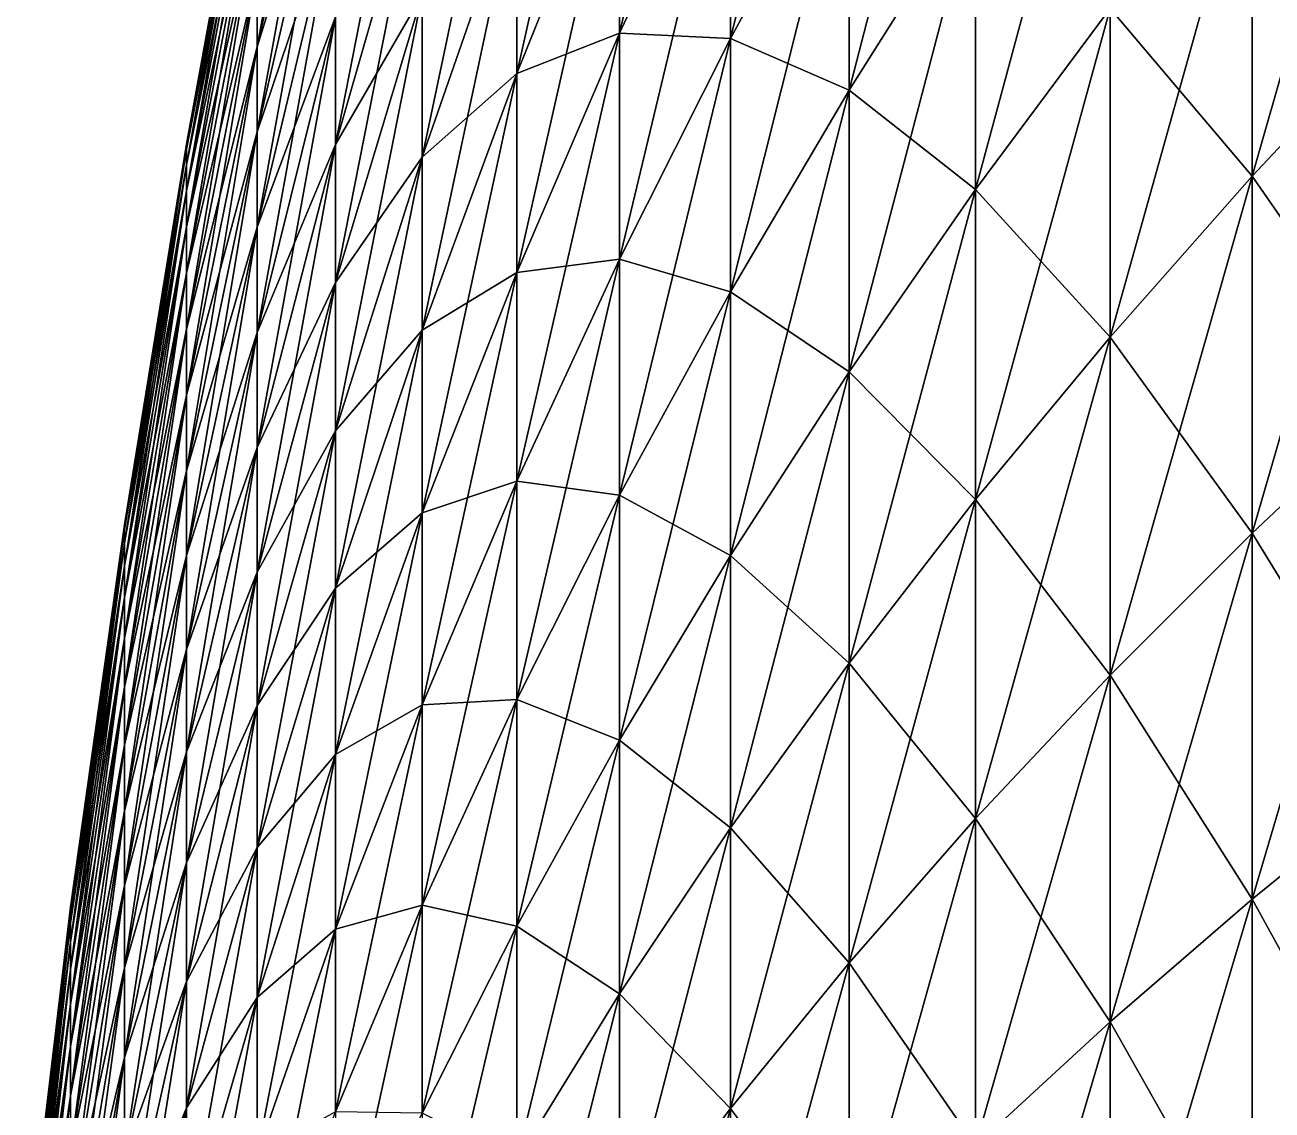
# Model space of a CAD drawing. Header units: inches. Extents: x 0 to 100, y -254 to 254.
# Drawn here: x 2.16 to 28.03, y 43.7 to 66.21 of the extents above; entities that cross this region are included whole.
import ezdxf

# ---------------------------------------------------------------- set-up
doc = ezdxf.new("R2010")
doc.units = ezdxf.units.IN
doc.header["$LTSCALE"] = 125.488919
doc.header["$MEASUREMENT"] = 0
doc.layers.add('1', color=7, linetype='CONTINUOUS')
doc.layers.add('3', color=7, linetype='CONTINUOUS')

msp = doc.modelspace()

# ---------------------------------------------------------------- linework, layer by layer
at = {"layer": '1', "linetype": 'CONTINUOUS'}
for points in [[(6.97, 65.756, -28.364), (6.97, 67.294, -24.493), (8.598, 72.955, -31.47), (6.97, 65.756, -28.364)], [(8.598, 71.002, -35.658), (6.97, 65.756, -28.364), (8.598, 72.955, -31.47), (8.598, 71.002, -35.658)], [(5.51, 63.739), (6.533, 69.355), (6.97, 71.491, -4.164), (5.51, 63.739)], [(5.51, 63.631, -3.706), (5.51, 63.739), (6.97, 71.491, -4.164), (5.51, 63.631, -3.706)], [(6.97, 71.128, -8.314), (5.51, 63.631, -3.706), (6.97, 71.491, -4.164), (6.97, 71.128, -8.314)], [(5.51, 63.308, -7.4), (5.51, 63.631, -3.706), (6.97, 71.128, -8.314), (5.51, 63.308, -7.4)], [(6.97, 70.525, -12.435), (5.51, 63.308, -7.4), (6.97, 71.128, -8.314), (6.97, 70.525, -12.435)], [(6.97, 63.995, -32.14), (6.97, 65.756, -28.364), (8.598, 71.002, -35.658), (6.97, 63.995, -32.14)], [(8.598, 68.808, -39.727), (6.97, 63.995, -32.14), (8.598, 71.002, -35.658), (8.598, 68.808, -39.727)], [(14.493, 66.039, -78.702), (14.493, 70.503, -74.729), (16.791, 70.97, -84.579), (14.493, 66.039, -78.702)], [(16.791, 65.932, -88.562), (14.493, 66.039, -78.702), (16.791, 70.97, -84.579), (16.791, 65.932, -88.562)], [(16.791, 65.932, -88.562), (16.791, 70.97, -84.579), (19.254, 70.482, -94.674), (16.791, 65.932, -88.562)], [(5.51, 62.771, -11.068), (5.51, 63.308, -7.4), (6.97, 70.525, -12.435), (5.51, 62.771, -11.068)], [(6.97, 69.682, -16.515), (5.51, 62.771, -11.068), (6.97, 70.525, -12.435), (6.97, 69.682, -16.515)], [(12.361, 65.206, -69.115), (12.361, 69.115, -65.206), (14.493, 70.503, -74.729), (12.361, 65.206, -69.115)], [(14.493, 66.039, -78.702), (12.361, 65.206, -69.115), (14.493, 70.503, -74.729), (14.493, 66.039, -78.702)], [(19.254, 64.858, -98.612), (16.791, 65.932, -88.562), (19.254, 70.482, -94.674), (19.254, 64.858, -98.612)], [(19.254, 64.858, -98.612), (19.254, 70.482, -94.674), (21.88, 69.015, -104.932), (19.254, 64.858, -98.612)], [(27.62, 63.076, -125.596), (24.67, 66.55, -115.268), (27.62, 70.272, -121.715), (27.62, 63.076, -125.596)], [(27.62, 63.076, -125.596), (27.62, 70.272, -121.715), (30.73, 66.388, -132.19), (27.62, 63.076, -125.596)], [(8.598, 63.731, -47.446), (8.598, 66.382, -43.66), (10.396, 69.991, -52.106), (8.598, 63.731, -47.446)], [(10.396, 66.842, -56.087), (8.598, 63.731, -47.446), (10.396, 69.991, -52.106), (10.396, 66.842, -56.087)], [(5.51, 62.021, -14.699), (5.51, 62.771, -11.068), (6.97, 69.682, -16.515), (5.51, 62.021, -14.699)], [(6.97, 68.604, -20.539), (5.51, 62.021, -14.699), (6.97, 69.682, -16.515), (6.97, 68.604, -20.539)], [(10.396, 63.468, -59.879), (10.396, 66.842, -56.087), (12.361, 69.115, -65.206), (10.396, 63.468, -59.879)], [(12.361, 65.206, -69.115), (10.396, 63.468, -59.879), (12.361, 69.115, -65.206), (12.361, 65.206, -69.115)], [(21.88, 62.797, -108.768), (19.254, 64.858, -98.612), (21.88, 69.015, -104.932), (21.88, 62.797, -108.768)], [(21.88, 62.797, -108.768), (21.88, 69.015, -104.932), (24.67, 66.55, -115.268), (21.88, 62.797, -108.768)], [(5.51, 61.061, -18.281), (5.51, 62.021, -14.699), (6.97, 68.604, -20.539), (5.51, 61.061, -18.281)], [(6.97, 67.294, -24.493), (5.51, 61.061, -18.281), (6.97, 68.604, -20.539), (6.97, 67.294, -24.493)], [(6.97, 62.018, -35.806), (6.97, 63.995, -32.14), (8.598, 68.808, -39.727), (6.97, 62.018, -35.806)], [(8.598, 66.382, -43.66), (6.97, 62.018, -35.806), (8.598, 68.808, -39.727), (8.598, 66.382, -43.66)], [(5.51, 59.895, -21.8), (5.51, 61.061, -18.281), (6.97, 67.294, -24.493), (5.51, 59.895, -21.8)], [(6.97, 65.756, -28.364), (5.51, 59.895, -21.8), (6.97, 67.294, -24.493), (6.97, 65.756, -28.364)], [(8.598, 60.865, -51.071), (8.598, 63.731, -47.446), (10.396, 66.842, -56.087), (8.598, 60.865, -51.071)], [(10.396, 63.468, -59.879), (8.598, 60.865, -51.071), (10.396, 66.842, -56.087), (10.396, 63.468, -59.879)], [(24.67, 59.735, -118.943), (21.88, 62.797, -108.768), (24.67, 66.55, -115.268), (24.67, 59.735, -118.943)], [(24.67, 59.735, -118.943), (24.67, 66.55, -115.268), (27.62, 63.076, -125.596), (24.67, 59.735, -118.943)], [(6.97, 59.831, -39.352), (6.97, 62.018, -35.806), (8.598, 66.382, -43.66), (6.97, 59.831, -39.352)], [(8.598, 63.731, -47.446), (6.97, 59.831, -39.352), (8.598, 66.382, -43.66), (8.598, 63.731, -47.446)], [(30.73, 58.59, -135.826), (27.62, 63.076, -125.596), (30.73, 66.388, -132.19), (30.73, 58.59, -135.826)], [(12.361, 61.077, -72.789), (12.361, 65.206, -69.115), (14.493, 66.039, -78.702), (12.361, 61.077, -72.789)], [(14.493, 61.351, -82.409), (12.361, 61.077, -72.789), (14.493, 66.039, -78.702), (14.493, 61.351, -82.409)], [(14.493, 61.351, -82.409), (14.493, 66.039, -78.702), (16.791, 65.932, -88.562), (14.493, 61.351, -82.409)], [(5.51, 58.526, -25.246), (5.51, 59.895, -21.8), (6.97, 65.756, -28.364), (5.51, 58.526, -25.246)], [(6.97, 63.995, -32.14), (5.51, 58.526, -25.246), (6.97, 65.756, -28.364), (6.97, 63.995, -32.14)], [(16.791, 60.671, -92.246), (14.493, 61.351, -82.409), (16.791, 65.932, -88.562), (16.791, 60.671, -92.246)], [(16.791, 60.671, -92.246), (16.791, 65.932, -88.562), (19.254, 64.858, -98.612), (16.791, 60.671, -92.246)], [(10.396, 59.879, -63.468), (10.396, 63.468, -59.879), (12.361, 65.206, -69.115), (10.396, 59.879, -63.468)], [(12.361, 61.077, -72.789), (10.396, 59.879, -63.468), (12.361, 65.206, -69.115), (12.361, 61.077, -72.789)], [(19.254, 59.015, -102.216), (16.791, 60.671, -92.246), (19.254, 64.858, -98.612), (19.254, 59.015, -102.216)], [(19.254, 59.015, -102.216), (19.254, 64.858, -98.612), (21.88, 62.797, -108.768), (19.254, 59.015, -102.216)], [(5.51, 56.959, -28.606), (5.51, 58.526, -25.246), (6.97, 63.995, -32.14), (5.51, 56.959, -28.606)], [(6.97, 62.018, -35.806), (5.51, 56.959, -28.606), (6.97, 63.995, -32.14), (6.97, 62.018, -35.806)], [(4.221, 55.835), (5.51, 63.739), (5.51, 63.631, -3.706), (4.221, 55.835)], [(6.97, 57.442, -42.764), (6.97, 59.831, -39.352), (8.598, 63.731, -47.446), (6.97, 57.442, -42.764)], [(8.598, 60.865, -51.071), (6.97, 57.442, -42.764), (8.598, 63.731, -47.446), (8.598, 60.865, -51.071)], [(4.221, 55.741, -3.247), (4.221, 55.835), (5.51, 63.631, -3.706), (4.221, 55.741, -3.247)], [(5.51, 63.308, -7.4), (4.221, 55.741, -3.247), (5.51, 63.631, -3.706), (5.51, 63.308, -7.4)], [(8.598, 57.792, -54.524), (8.598, 60.865, -51.071), (10.396, 63.468, -59.879), (8.598, 57.792, -54.524)], [(10.396, 59.879, -63.468), (8.598, 57.792, -54.524), (10.396, 63.468, -59.879), (10.396, 59.879, -63.468)], [(4.221, 55.458, -6.482), (4.221, 55.741, -3.247), (5.51, 63.308, -7.4), (4.221, 55.458, -6.482)], [(5.51, 62.771, -11.068), (4.221, 55.458, -6.482), (5.51, 63.308, -7.4), (5.51, 62.771, -11.068)], [(27.62, 55.667, -129.051), (24.67, 59.735, -118.943), (27.62, 63.076, -125.596), (27.62, 55.667, -129.051)], [(27.62, 55.667, -129.051), (27.62, 63.076, -125.596), (30.73, 58.59, -135.826), (27.62, 55.667, -129.051)], [(4.221, 54.987, -9.696), (4.221, 55.458, -6.482), (5.51, 62.771, -11.068), (4.221, 54.987, -9.696)], [(5.51, 62.021, -14.699), (4.221, 54.987, -9.696), (5.51, 62.771, -11.068), (5.51, 62.021, -14.699)], [(21.88, 56.366, -112.235), (19.254, 59.015, -102.216), (21.88, 62.797, -108.768), (21.88, 56.366, -112.235)], [(21.88, 56.366, -112.235), (21.88, 62.797, -108.768), (24.67, 59.735, -118.943), (21.88, 56.366, -112.235)], [(4.221, 54.33, -12.877), (4.221, 54.987, -9.696), (5.51, 62.021, -14.699), (4.221, 54.33, -12.877)], [(5.51, 61.061, -18.281), (4.221, 54.33, -12.877), (5.51, 62.021, -14.699), (5.51, 61.061, -18.281)], [(5.51, 55.199, -31.869), (5.51, 56.959, -28.606), (6.97, 62.018, -35.806), (5.51, 55.199, -31.869)], [(6.97, 59.831, -39.352), (5.51, 55.199, -31.869), (6.97, 62.018, -35.806), (6.97, 59.831, -39.352)], [(12.361, 56.742, -76.217), (12.361, 61.077, -72.789), (14.493, 61.351, -82.409), (12.361, 56.742, -76.217)], [(14.493, 56.456, -85.837), (12.361, 56.742, -76.217), (14.493, 61.351, -82.409), (14.493, 56.456, -85.837)], [(14.493, 56.456, -85.837), (14.493, 61.351, -82.409), (16.791, 60.671, -92.246), (14.493, 56.456, -85.837)], [(10.396, 56.087, -66.842), (10.396, 59.879, -63.468), (12.361, 61.077, -72.789), (10.396, 56.087, -66.842)], [(12.361, 56.742, -76.217), (10.396, 56.087, -66.842), (12.361, 61.077, -72.789), (12.361, 56.742, -76.217)], [(4.221, 53.49, -16.014), (4.221, 54.33, -12.877), (5.51, 61.061, -18.281), (4.221, 53.49, -16.014)], [(5.51, 59.895, -21.8), (4.221, 53.49, -16.014), (5.51, 61.061, -18.281), (5.51, 59.895, -21.8)], [(6.97, 54.858, -46.032), (6.97, 57.442, -42.764), (8.598, 60.865, -51.071), (6.97, 54.858, -46.032)], [(8.598, 57.792, -54.524), (6.97, 54.858, -46.032), (8.598, 60.865, -51.071), (8.598, 57.792, -54.524)], [(16.791, 55.205, -95.617), (14.493, 56.456, -85.837), (16.791, 60.671, -92.246), (16.791, 55.205, -95.617)], [(16.791, 55.205, -95.617), (16.791, 60.671, -92.246), (19.254, 59.015, -102.216), (16.791, 55.205, -95.617)], [(4.221, 52.468, -19.097), (4.221, 53.49, -16.014), (5.51, 59.895, -21.8), (4.221, 52.468, -19.097)], [(5.51, 58.526, -25.246), (4.221, 52.468, -19.097), (5.51, 59.895, -21.8), (5.51, 58.526, -25.246)], [(5.51, 53.253, -35.025), (5.51, 55.199, -31.869), (6.97, 59.831, -39.352), (5.51, 53.253, -35.025)], [(6.97, 57.442, -42.764), (5.51, 53.253, -35.025), (6.97, 59.831, -39.352), (6.97, 57.442, -42.764)], [(8.598, 54.524, -57.792), (8.598, 57.792, -54.524), (10.396, 59.879, -63.468), (8.598, 54.524, -57.792)], [(10.396, 56.087, -66.842), (8.598, 54.524, -57.792), (10.396, 59.879, -63.468), (10.396, 56.087, -66.842)], [(24.67, 52.718, -122.215), (21.88, 56.366, -112.235), (24.67, 59.735, -118.943), (24.67, 52.718, -122.215)], [(24.67, 52.718, -122.215), (24.67, 59.735, -118.943), (27.62, 55.667, -129.051), (24.67, 52.718, -122.215)], [(19.254, 52.971, -105.475), (16.791, 55.205, -95.617), (19.254, 59.015, -102.216), (19.254, 52.971, -105.475)], [(19.254, 52.971, -105.475), (19.254, 59.015, -102.216), (21.88, 56.366, -112.235), (19.254, 52.971, -105.475)], [(4.221, 51.269, -22.115), (4.221, 52.468, -19.097), (5.51, 58.526, -25.246), (4.221, 51.269, -22.115)], [(5.51, 56.959, -28.606), (4.221, 51.269, -22.115), (5.51, 58.526, -25.246), (5.51, 56.959, -28.606)], [(30.73, 50.593, -139.003), (27.62, 55.667, -129.051), (30.73, 58.59, -135.826), (30.73, 50.593, -139.003)], [(6.97, 52.089, -49.144), (6.97, 54.858, -46.032), (8.598, 57.792, -54.524), (6.97, 52.089, -49.144)], [(8.598, 54.524, -57.792), (6.97, 52.089, -49.144), (8.598, 57.792, -54.524), (8.598, 54.524, -57.792)], [(5.51, 51.126, -38.062), (5.51, 53.253, -35.025), (6.97, 57.442, -42.764), (5.51, 51.126, -38.062)], [(6.97, 54.858, -46.032), (5.51, 51.126, -38.062), (6.97, 57.442, -42.764), (6.97, 54.858, -46.032)], [(4.221, 49.896, -25.059), (4.221, 51.269, -22.115), (5.51, 56.959, -28.606), (4.221, 49.896, -25.059)], [(5.51, 55.199, -31.869), (4.221, 49.896, -25.059), (5.51, 56.959, -28.606), (5.51, 55.199, -31.869)], [(10.396, 52.106, -69.991), (10.396, 56.087, -66.842), (12.361, 56.742, -76.217), (10.396, 52.106, -69.991)], [(12.361, 52.214, -79.388), (10.396, 52.106, -69.991), (12.361, 56.742, -76.217), (12.361, 52.214, -79.388)], [(12.361, 52.214, -79.388), (12.361, 56.742, -76.217), (14.493, 56.456, -85.837), (12.361, 52.214, -79.388)], [(14.493, 51.369, -88.974), (12.361, 52.214, -79.388), (14.493, 56.456, -85.837), (14.493, 51.369, -88.974)], [(14.493, 51.369, -88.974), (14.493, 56.456, -85.837), (16.791, 55.205, -95.617), (14.493, 51.369, -88.974)], [(21.88, 49.745, -115.322), (19.254, 52.971, -105.475), (21.88, 56.366, -112.235), (21.88, 49.745, -115.322)], [(21.88, 49.745, -115.322), (21.88, 56.366, -112.235), (24.67, 52.718, -122.215), (21.88, 49.745, -115.322)], [(8.598, 51.071, -60.865), (8.598, 54.524, -57.792), (10.396, 56.087, -66.842), (8.598, 51.071, -60.865)], [(10.396, 52.106, -69.991), (8.598, 51.071, -60.865), (10.396, 56.087, -66.842), (10.396, 52.106, -69.991)], [(3.103, 47.906), (4.221, 55.835), (4.221, 55.741, -3.247), (3.103, 47.906)], [(3.103, 47.825, -2.785), (3.103, 47.906), (4.221, 55.741, -3.247), (3.103, 47.825, -2.785)], [(4.221, 55.458, -6.482), (3.103, 47.825, -2.785), (4.221, 55.741, -3.247), (4.221, 55.458, -6.482)], [(27.62, 48.069, -132.069), (24.67, 52.718, -122.215), (27.62, 55.667, -129.051), (27.62, 48.069, -132.069)], [(27.62, 48.069, -132.069), (27.62, 55.667, -129.051), (30.73, 50.593, -139.003), (27.62, 48.069, -132.069)], [(3.103, 47.582, -5.562), (3.103, 47.825, -2.785), (4.221, 55.458, -6.482), (3.103, 47.582, -5.562)], [(4.221, 54.987, -9.696), (3.103, 47.582, -5.562), (4.221, 55.458, -6.482), (4.221, 54.987, -9.696)], [(4.221, 48.355, -27.918), (4.221, 49.896, -25.059), (5.51, 55.199, -31.869), (4.221, 48.355, -27.918)], [(5.51, 53.253, -35.025), (4.221, 48.355, -27.918), (5.51, 55.199, -31.869), (5.51, 53.253, -35.025)], [(16.791, 49.552, -98.665), (14.493, 51.369, -88.974), (16.791, 55.205, -95.617), (16.791, 49.552, -98.665)], [(16.791, 49.552, -98.665), (16.791, 55.205, -95.617), (19.254, 52.971, -105.475), (16.791, 49.552, -98.665)], [(3.103, 47.178, -8.319), (3.103, 47.582, -5.562), (4.221, 54.987, -9.696), (3.103, 47.178, -8.319)], [(4.221, 54.33, -12.877), (3.103, 47.178, -8.319), (4.221, 54.987, -9.696), (4.221, 54.33, -12.877)], [(5.51, 48.827, -40.971), (5.51, 51.126, -38.062), (6.97, 54.858, -46.032), (5.51, 48.827, -40.971)], [(6.97, 52.089, -49.144), (5.51, 48.827, -40.971), (6.97, 54.858, -46.032), (6.97, 52.089, -49.144)], [(6.97, 49.144, -52.089), (6.97, 52.089, -49.144), (8.598, 54.524, -57.792), (6.97, 49.144, -52.089)], [(8.598, 51.071, -60.865), (6.97, 49.144, -52.089), (8.598, 54.524, -57.792), (8.598, 51.071, -60.865)], [(3.103, 46.615, -11.048), (3.103, 47.178, -8.319), (4.221, 54.33, -12.877), (3.103, 46.615, -11.048)], [(4.221, 53.49, -16.014), (3.103, 46.615, -11.048), (4.221, 54.33, -12.877), (4.221, 53.49, -16.014)], [(3.103, 45.894, -13.74), (3.103, 46.615, -11.048), (4.221, 53.49, -16.014), (3.103, 45.894, -13.74)], [(4.221, 52.468, -19.097), (3.103, 45.894, -13.74), (4.221, 53.49, -16.014), (4.221, 52.468, -19.097)], [(4.221, 46.65, -30.682), (4.221, 48.355, -27.918), (5.51, 53.253, -35.025), (4.221, 46.65, -30.682)], [(5.51, 51.126, -38.062), (4.221, 46.65, -30.682), (5.51, 53.253, -35.025), (5.51, 51.126, -38.062)], [(19.254, 46.749, -108.376), (16.791, 49.552, -98.665), (19.254, 52.971, -105.475), (19.254, 46.749, -108.376)], [(19.254, 46.749, -108.376), (19.254, 52.971, -105.475), (21.88, 49.745, -115.322), (19.254, 46.749, -108.376)], [(24.67, 45.523, -125.073), (21.88, 49.745, -115.322), (24.67, 52.718, -122.215), (24.67, 45.523, -125.073)], [(24.67, 45.523, -125.073), (24.67, 52.718, -122.215), (27.62, 48.069, -132.069), (24.67, 45.523, -125.073)], [(3.103, 45.017, -16.385), (3.103, 45.894, -13.74), (4.221, 52.468, -19.097), (3.103, 45.017, -16.385)], [(4.221, 51.269, -22.115), (3.103, 45.017, -16.385), (4.221, 52.468, -19.097), (4.221, 51.269, -22.115)], [(5.51, 46.362, -43.74), (5.51, 48.827, -40.971), (6.97, 52.089, -49.144), (5.51, 46.362, -43.74)], [(6.97, 49.144, -52.089), (5.51, 46.362, -43.74), (6.97, 52.089, -49.144), (6.97, 49.144, -52.089)], [(8.598, 47.446, -63.731), (8.598, 51.071, -60.865), (10.396, 52.106, -69.991), (8.598, 47.446, -63.731)], [(10.396, 47.948, -72.902), (8.598, 47.446, -63.731), (10.396, 52.106, -69.991), (10.396, 47.948, -72.902)], [(10.396, 47.948, -72.902), (10.396, 52.106, -69.991), (12.361, 52.214, -79.388), (10.396, 47.948, -72.902)], [(12.361, 47.51, -82.289), (10.396, 47.948, -72.902), (12.361, 52.214, -79.388), (12.361, 47.51, -82.289)], [(12.361, 47.51, -82.289), (12.361, 52.214, -79.388), (14.493, 51.369, -88.974), (12.361, 47.51, -82.289)], [(3.103, 43.988, -18.975), (3.103, 45.017, -16.385), (4.221, 51.269, -22.115), (3.103, 43.988, -18.975)], [(4.221, 49.896, -25.059), (3.103, 43.988, -18.975), (4.221, 51.269, -22.115), (4.221, 49.896, -25.059)], [(14.493, 46.109, -91.81), (12.361, 47.51, -82.289), (14.493, 51.369, -88.974), (14.493, 46.109, -91.81)], [(14.493, 46.109, -91.81), (14.493, 51.369, -88.974), (16.791, 49.552, -98.665), (14.493, 46.109, -91.81)], [(4.221, 44.787, -33.343), (4.221, 46.65, -30.682), (5.51, 51.126, -38.062), (4.221, 44.787, -33.343)], [(5.51, 48.827, -40.971), (4.221, 44.787, -33.343), (5.51, 51.126, -38.062), (5.51, 48.827, -40.971)], [(6.97, 46.032, -54.858), (6.97, 49.144, -52.089), (8.598, 51.071, -60.865), (6.97, 46.032, -54.858)], [(8.598, 47.446, -63.731), (6.97, 46.032, -54.858), (8.598, 51.071, -60.865), (8.598, 47.446, -63.731)], [(30.73, 42.425, -141.71), (27.62, 48.069, -132.069), (30.73, 50.593, -139.003), (30.73, 42.425, -141.71)], [(3.103, 42.81, -21.5), (3.103, 43.988, -18.975), (4.221, 49.896, -25.059), (3.103, 42.81, -21.5)], [(4.221, 48.355, -27.918), (3.103, 42.81, -21.5), (4.221, 49.896, -25.059), (4.221, 48.355, -27.918)], [(21.88, 42.956, -118.02), (19.254, 46.749, -108.376), (21.88, 49.745, -115.322), (21.88, 42.956, -118.02)], [(21.88, 42.956, -118.02), (21.88, 49.745, -115.322), (24.67, 45.523, -125.073), (21.88, 42.956, -118.02)], [(16.791, 43.731, -101.38), (14.493, 46.109, -91.81), (16.791, 49.552, -98.665), (16.791, 43.731, -101.38)], [(16.791, 43.731, -101.38), (16.791, 49.552, -98.665), (19.254, 46.749, -108.376), (16.791, 43.731, -101.38)], [(5.51, 43.74, -46.362), (5.51, 46.362, -43.74), (6.97, 49.144, -52.089), (5.51, 43.74, -46.362)], [(6.97, 46.032, -54.858), (5.51, 43.74, -46.362), (6.97, 49.144, -52.089), (6.97, 46.032, -54.858)], [(4.221, 42.772, -35.89), (4.221, 44.787, -33.343), (5.51, 48.827, -40.971), (4.221, 42.772, -35.89)], [(5.51, 46.362, -43.74), (4.221, 42.772, -35.89), (5.51, 48.827, -40.971), (5.51, 46.362, -43.74)], [(3.103, 41.488, -23.953), (3.103, 42.81, -21.5), (4.221, 48.355, -27.918), (3.103, 41.488, -23.953)], [(4.221, 46.65, -30.682), (3.103, 41.488, -23.953), (4.221, 48.355, -27.918), (4.221, 46.65, -30.682)], [(2.155, 39.955), (3.103, 47.906), (3.103, 47.825, -2.785), (2.155, 39.955)], [(8.598, 43.66, -66.382), (8.598, 47.446, -63.731), (10.396, 47.948, -72.902), (8.598, 43.66, -66.382)], [(10.396, 43.628, -75.566), (8.598, 43.66, -66.382), (10.396, 47.948, -72.902), (10.396, 43.628, -75.566)], [(10.396, 43.628, -75.566), (10.396, 47.948, -72.902), (12.361, 47.51, -82.289), (10.396, 43.628, -75.566)], [(27.62, 40.309, -134.641), (24.67, 45.523, -125.073), (27.62, 48.069, -132.069), (27.62, 40.309, -134.641)], [(27.62, 40.309, -134.641), (27.62, 48.069, -132.069), (30.73, 42.425, -141.71), (27.62, 40.309, -134.641)], [(2.155, 39.887, -2.323), (2.155, 39.955), (3.103, 47.825, -2.785), (2.155, 39.887, -2.323)], [(3.103, 47.582, -5.562), (2.155, 39.887, -2.323), (3.103, 47.825, -2.785), (3.103, 47.582, -5.562)], [(2.155, 39.684, -4.638), (2.155, 39.887, -2.323), (3.103, 47.582, -5.562), (2.155, 39.684, -4.638)], [(3.103, 47.178, -8.319), (2.155, 39.684, -4.638), (3.103, 47.582, -5.562), (3.103, 47.178, -8.319)], [(6.97, 42.764, -57.442), (6.97, 46.032, -54.858), (8.598, 47.446, -63.731), (6.97, 42.764, -57.442)], [(8.598, 43.66, -66.382), (6.97, 42.764, -57.442), (8.598, 47.446, -63.731), (8.598, 43.66, -66.382)], [(12.361, 42.645, -84.913), (10.396, 43.628, -75.566), (12.361, 47.51, -82.289), (12.361, 42.645, -84.913)], [(12.361, 42.645, -84.913), (12.361, 47.51, -82.289), (14.493, 46.109, -91.81), (12.361, 42.645, -84.913)], [(2.155, 39.348, -6.938), (2.155, 39.684, -4.638), (3.103, 47.178, -8.319), (2.155, 39.348, -6.938)], [(3.103, 46.615, -11.048), (2.155, 39.348, -6.938), (3.103, 47.178, -8.319), (3.103, 46.615, -11.048)], [(2.155, 38.878, -9.214), (2.155, 39.348, -6.938), (3.103, 46.615, -11.048), (2.155, 38.878, -9.214)], [(3.103, 45.894, -13.74), (2.155, 38.878, -9.214), (3.103, 46.615, -11.048), (3.103, 45.894, -13.74)], [(3.103, 40.025, -26.325), (3.103, 41.488, -23.953), (4.221, 46.65, -30.682), (3.103, 40.025, -26.325)], [(4.221, 44.787, -33.343), (3.103, 40.025, -26.325), (4.221, 46.65, -30.682), (4.221, 44.787, -33.343)], [(19.254, 40.368, -110.911), (16.791, 43.731, -101.38), (19.254, 46.749, -108.376), (19.254, 40.368, -110.911)], [(19.254, 40.368, -110.911), (19.254, 46.749, -108.376), (21.88, 42.956, -118.02), (19.254, 40.368, -110.911)], [(4.221, 40.613, -38.317), (4.221, 42.772, -35.89), (5.51, 46.362, -43.74), (4.221, 40.613, -38.317)], [(5.51, 43.74, -46.362), (4.221, 40.613, -38.317), (5.51, 46.362, -43.74), (5.51, 43.74, -46.362)], [(14.493, 40.693, -94.336), (12.361, 42.645, -84.913), (14.493, 46.109, -91.81), (14.493, 40.693, -94.336)], [(14.493, 40.693, -94.336), (14.493, 46.109, -91.81), (16.791, 43.731, -101.38), (14.493, 40.693, -94.336)], [(2.155, 38.276, -11.459), (2.155, 38.878, -9.214), (3.103, 45.894, -13.74), (2.155, 38.276, -11.459)], [(3.103, 45.017, -16.385), (2.155, 38.276, -11.459), (3.103, 45.894, -13.74), (3.103, 45.017, -16.385)], [(5.51, 40.971, -48.827), (5.51, 43.74, -46.362), (6.97, 46.032, -54.858), (5.51, 40.971, -48.827)], [(6.97, 42.764, -57.442), (5.51, 40.971, -48.827), (6.97, 46.032, -54.858), (6.97, 42.764, -57.442)], [(24.67, 38.174, -127.509), (21.88, 42.956, -118.02), (24.67, 45.523, -125.073), (24.67, 38.174, -127.509)], [(24.67, 38.174, -127.509), (24.67, 45.523, -125.073), (27.62, 40.309, -134.641), (24.67, 38.174, -127.509)], [(2.155, 37.545, -13.665), (2.155, 38.276, -11.459), (3.103, 45.017, -16.385), (2.155, 37.545, -13.665)], [(3.103, 43.988, -18.975), (2.155, 37.545, -13.665), (3.103, 45.017, -16.385), (3.103, 43.988, -18.975)], [(3.103, 38.427, -28.608), (3.103, 40.025, -26.325), (4.221, 44.787, -33.343), (3.103, 38.427, -28.608)], [(4.221, 42.772, -35.89), (3.103, 38.427, -28.608), (4.221, 44.787, -33.343), (4.221, 42.772, -35.89)], [(2.155, 36.687, -15.825), (2.155, 37.545, -13.665), (3.103, 43.988, -18.975), (2.155, 36.687, -15.825)], [(3.103, 42.81, -21.5), (2.155, 36.687, -15.825), (3.103, 43.988, -18.975), (3.103, 42.81, -21.5)], [(4.221, 38.317, -40.613), (4.221, 40.613, -38.317), (5.51, 43.74, -46.362), (4.221, 38.317, -40.613)], [(5.51, 40.971, -48.827), (4.221, 38.317, -40.613), (5.51, 43.74, -46.362), (5.51, 40.971, -48.827)], [(16.791, 37.762, -103.751), (14.493, 40.693, -94.336), (16.791, 43.731, -101.38), (16.791, 37.762, -103.751)], [(16.791, 37.762, -103.751), (16.791, 43.731, -101.38), (19.254, 40.368, -110.911), (16.791, 37.762, -103.751)]]:
    msp.add_3dface(points, dxfattribs=at)
at = {"layer": '3', "linetype": 'CONTINUOUS'}
for points in [[(16.791, 70.97, 84.579), (16.791, 65.932, 88.562), (19.254, 75.868, 90.416), (16.791, 70.97, 84.579)], [(19.254, 75.868, 90.416), (16.791, 65.932, 88.562), (19.254, 70.482, 94.674), (19.254, 75.868, 90.416)], [(14.493, 70.503, 74.729), (14.493, 66.039, 78.702), (16.791, 75.768, 80.309), (14.493, 70.503, 74.729)], [(16.791, 75.768, 80.309), (14.493, 66.039, 78.702), (16.791, 70.97, 84.579), (16.791, 75.768, 80.309)], [(19.254, 70.482, 94.674), (19.254, 64.858, 98.612), (21.88, 75, 100.742), (19.254, 70.482, 94.674)], [(21.88, 75, 100.742), (19.254, 64.858, 98.612), (21.88, 69.015, 104.932), (21.88, 75, 100.742)], [(6.97, 67.294, 24.493), (6.97, 65.756, 28.364), (8.598, 74.662, 27.175), (6.97, 67.294, 24.493)], [(8.598, 74.662, 27.175), (6.97, 65.756, 28.364), (8.598, 72.955, 31.47), (8.598, 74.662, 27.175)], [(12.361, 69.115, 65.206), (12.361, 65.206, 69.115), (14.493, 74.729, 70.503), (12.361, 69.115, 65.206)], [(14.493, 74.729, 70.503), (12.361, 65.206, 69.115), (14.493, 70.503, 74.729), (14.493, 74.729, 70.503)], [(27.62, 70.272, 121.715), (27.62, 63.076, 125.596), (30.73, 73.962, 128.106), (27.62, 70.272, 121.715)], [(30.73, 73.962, 128.106), (27.62, 63.076, 125.596), (30.73, 66.388, 132.19), (30.73, 73.962, 128.106)], [(21.88, 69.015, 104.932), (21.88, 62.797, 108.768), (24.67, 73.14, 111.204), (21.88, 69.015, 104.932)], [(24.67, 73.14, 111.204), (21.88, 62.797, 108.768), (24.67, 66.55, 115.268), (24.67, 73.14, 111.204)], [(6.97, 65.756, 28.364), (6.97, 63.995, 32.14), (8.598, 72.955, 31.47), (6.97, 65.756, 28.364)], [(8.598, 72.955, 31.47), (6.97, 63.995, 32.14), (8.598, 71.002, 35.658), (8.598, 72.955, 31.47)], [(8.598, 66.382, 43.66), (8.598, 63.731, 47.446), (10.396, 72.902, 47.948), (8.598, 66.382, 43.66)], [(10.396, 72.902, 47.948), (8.598, 63.731, 47.446), (10.396, 69.991, 52.106), (10.396, 72.902, 47.948)], [(10.396, 66.842, 56.087), (10.396, 63.468, 59.879), (12.361, 72.789, 61.077), (10.396, 66.842, 56.087)], [(12.361, 72.789, 61.077), (10.396, 63.468, 59.879), (12.361, 69.115, 65.206), (12.361, 72.789, 61.077)], [(6.533, 69.355), (5.51, 63.631, 3.706), (6.97, 71.613), (6.533, 69.355)], [(6.97, 71.613), (5.51, 63.631, 3.706), (6.97, 71.491, 4.164), (6.97, 71.613)], [(5.51, 63.631, 3.706), (5.51, 63.308, 7.4), (6.97, 71.491, 4.164), (5.51, 63.631, 3.706)], [(6.97, 71.491, 4.164), (5.51, 63.308, 7.4), (6.97, 71.128, 8.314), (6.97, 71.491, 4.164)], [(5.51, 63.308, 7.4), (5.51, 62.771, 11.068), (6.97, 71.128, 8.314), (5.51, 63.308, 7.4)], [(6.97, 71.128, 8.314), (5.51, 62.771, 11.068), (6.97, 70.525, 12.435), (6.97, 71.128, 8.314)], [(6.97, 63.995, 32.14), (6.97, 62.018, 35.806), (8.598, 71.002, 35.658), (6.97, 63.995, 32.14)], [(8.598, 71.002, 35.658), (6.97, 62.018, 35.806), (8.598, 68.808, 39.727), (8.598, 71.002, 35.658)], [(14.493, 66.039, 78.702), (14.493, 61.351, 82.409), (16.791, 70.97, 84.579), (14.493, 66.039, 78.702)], [(16.791, 70.97, 84.579), (14.493, 61.351, 82.409), (16.791, 65.932, 88.562), (16.791, 70.97, 84.579)], [(5.51, 62.771, 11.068), (5.51, 62.021, 14.699), (6.97, 70.525, 12.435), (5.51, 62.771, 11.068)], [(6.97, 70.525, 12.435), (5.51, 62.021, 14.699), (6.97, 69.682, 16.515), (6.97, 70.525, 12.435)], [(12.361, 65.206, 69.115), (12.361, 61.077, 72.789), (14.493, 70.503, 74.729), (12.361, 65.206, 69.115)], [(14.493, 70.503, 74.729), (12.361, 61.077, 72.789), (14.493, 66.039, 78.702), (14.493, 70.503, 74.729)], [(16.791, 65.932, 88.562), (16.791, 60.671, 92.246), (19.254, 70.482, 94.674), (16.791, 65.932, 88.562)], [(19.254, 70.482, 94.674), (16.791, 60.671, 92.246), (19.254, 64.858, 98.612), (19.254, 70.482, 94.674)], [(24.67, 66.55, 115.268), (24.67, 59.735, 118.943), (27.62, 70.272, 121.715), (24.67, 66.55, 115.268)], [(27.62, 70.272, 121.715), (24.67, 59.735, 118.943), (27.62, 63.076, 125.596), (27.62, 70.272, 121.715)], [(8.598, 63.731, 47.446), (8.598, 60.865, 51.071), (10.396, 69.991, 52.106), (8.598, 63.731, 47.446)], [(10.396, 69.991, 52.106), (8.598, 60.865, 51.071), (10.396, 66.842, 56.087), (10.396, 69.991, 52.106)], [(5.51, 62.021, 14.699), (5.51, 61.061, 18.281), (6.97, 69.682, 16.515), (5.51, 62.021, 14.699)], [(6.97, 69.682, 16.515), (5.51, 61.061, 18.281), (6.97, 68.604, 20.539), (6.97, 69.682, 16.515)], [(5.51, 63.739), (5.51, 63.631, 3.706), (6.533, 69.355), (5.51, 63.739)], [(10.396, 63.468, 59.879), (10.396, 59.879, 63.468), (12.361, 69.115, 65.206), (10.396, 63.468, 59.879)], [(12.361, 69.115, 65.206), (10.396, 59.879, 63.468), (12.361, 65.206, 69.115), (12.361, 69.115, 65.206)], [(19.254, 64.858, 98.612), (19.254, 59.015, 102.216), (21.88, 69.015, 104.932), (19.254, 64.858, 98.612)], [(21.88, 69.015, 104.932), (19.254, 59.015, 102.216), (21.88, 62.797, 108.768), (21.88, 69.015, 104.932)], [(5.51, 61.061, 18.281), (5.51, 59.895, 21.8), (6.97, 68.604, 20.539), (5.51, 61.061, 18.281)], [(6.97, 68.604, 20.539), (5.51, 59.895, 21.8), (6.97, 67.294, 24.493), (6.97, 68.604, 20.539)], [(6.97, 62.018, 35.806), (6.97, 59.831, 39.352), (8.598, 68.808, 39.727), (6.97, 62.018, 35.806)], [(8.598, 68.808, 39.727), (6.97, 59.831, 39.352), (8.598, 66.382, 43.66), (8.598, 68.808, 39.727)], [(5.51, 59.895, 21.8), (5.51, 58.526, 25.246), (6.97, 67.294, 24.493), (5.51, 59.895, 21.8)], [(6.97, 67.294, 24.493), (5.51, 58.526, 25.246), (6.97, 65.756, 28.364), (6.97, 67.294, 24.493)], [(8.598, 60.865, 51.071), (8.598, 57.792, 54.524), (10.396, 66.842, 56.087), (8.598, 60.865, 51.071)], [(10.396, 66.842, 56.087), (8.598, 57.792, 54.524), (10.396, 63.468, 59.879), (10.396, 66.842, 56.087)], [(21.88, 62.797, 108.768), (21.88, 56.366, 112.235), (24.67, 66.55, 115.268), (21.88, 62.797, 108.768)], [(24.67, 66.55, 115.268), (21.88, 56.366, 112.235), (24.67, 59.735, 118.943), (24.67, 66.55, 115.268)], [(6.97, 59.831, 39.352), (6.97, 57.442, 42.764), (8.598, 66.382, 43.66), (6.97, 59.831, 39.352)], [(8.598, 66.382, 43.66), (6.97, 57.442, 42.764), (8.598, 63.731, 47.446), (8.598, 66.382, 43.66)], [(27.62, 63.076, 125.596), (27.62, 55.667, 129.051), (30.73, 66.388, 132.19), (27.62, 63.076, 125.596)], [(30.73, 66.388, 132.19), (27.62, 55.667, 129.051), (30.73, 58.59, 135.826), (30.73, 66.388, 132.19)], [(12.361, 61.077, 72.789), (12.361, 56.742, 76.217), (14.493, 66.039, 78.702), (12.361, 61.077, 72.789)], [(14.493, 66.039, 78.702), (12.361, 56.742, 76.217), (14.493, 61.351, 82.409), (14.493, 66.039, 78.702)], [(5.51, 58.526, 25.246), (5.51, 56.959, 28.606), (6.97, 65.756, 28.364), (5.51, 58.526, 25.246)], [(6.97, 65.756, 28.364), (5.51, 56.959, 28.606), (6.97, 63.995, 32.14), (6.97, 65.756, 28.364)], [(14.493, 61.351, 82.409), (14.493, 56.456, 85.837), (16.791, 65.932, 88.562), (14.493, 61.351, 82.409)], [(16.791, 65.932, 88.562), (14.493, 56.456, 85.837), (16.791, 60.671, 92.246), (16.791, 65.932, 88.562)], [(10.396, 59.879, 63.468), (10.396, 56.087, 66.842), (12.361, 65.206, 69.115), (10.396, 59.879, 63.468)], [(12.361, 65.206, 69.115), (10.396, 56.087, 66.842), (12.361, 61.077, 72.789), (12.361, 65.206, 69.115)], [(16.791, 60.671, 92.246), (16.791, 55.205, 95.617), (19.254, 64.858, 98.612), (16.791, 60.671, 92.246)], [(19.254, 64.858, 98.612), (16.791, 55.205, 95.617), (19.254, 59.015, 102.216), (19.254, 64.858, 98.612)], [(5.51, 56.959, 28.606), (5.51, 55.199, 31.869), (6.97, 63.995, 32.14), (5.51, 56.959, 28.606)], [(6.97, 63.995, 32.14), (5.51, 55.199, 31.869), (6.97, 62.018, 35.806), (6.97, 63.995, 32.14)], [(4.221, 55.835), (4.221, 55.741, 3.247), (5.51, 63.739), (4.221, 55.835)], [(5.51, 63.739), (4.221, 55.741, 3.247), (5.51, 63.631, 3.706), (5.51, 63.739)], [(6.97, 57.442, 42.764), (6.97, 54.858, 46.032), (8.598, 63.731, 47.446), (6.97, 57.442, 42.764)], [(8.598, 63.731, 47.446), (6.97, 54.858, 46.032), (8.598, 60.865, 51.071), (8.598, 63.731, 47.446)], [(4.221, 55.741, 3.247), (4.221, 55.458, 6.482), (5.51, 63.631, 3.706), (4.221, 55.741, 3.247)], [(5.51, 63.631, 3.706), (4.221, 55.458, 6.482), (5.51, 63.308, 7.4), (5.51, 63.631, 3.706)], [(8.598, 57.792, 54.524), (8.598, 54.524, 57.792), (10.396, 63.468, 59.879), (8.598, 57.792, 54.524)], [(10.396, 63.468, 59.879), (8.598, 54.524, 57.792), (10.396, 59.879, 63.468), (10.396, 63.468, 59.879)], [(4.221, 55.458, 6.482), (4.221, 54.987, 9.696), (5.51, 63.308, 7.4), (4.221, 55.458, 6.482)], [(5.51, 63.308, 7.4), (4.221, 54.987, 9.696), (5.51, 62.771, 11.068), (5.51, 63.308, 7.4)], [(24.67, 59.735, 118.943), (24.67, 52.718, 122.215), (27.62, 63.076, 125.596), (24.67, 59.735, 118.943)], [(27.62, 63.076, 125.596), (24.67, 52.718, 122.215), (27.62, 55.667, 129.051), (27.62, 63.076, 125.596)], [(4.221, 54.987, 9.696), (4.221, 54.33, 12.877), (5.51, 62.771, 11.068), (4.221, 54.987, 9.696)], [(5.51, 62.771, 11.068), (4.221, 54.33, 12.877), (5.51, 62.021, 14.699), (5.51, 62.771, 11.068)], [(19.254, 59.015, 102.216), (19.254, 52.971, 105.475), (21.88, 62.797, 108.768), (19.254, 59.015, 102.216)], [(21.88, 62.797, 108.768), (19.254, 52.971, 105.475), (21.88, 56.366, 112.235), (21.88, 62.797, 108.768)], [(4.221, 54.33, 12.877), (4.221, 53.49, 16.014), (5.51, 62.021, 14.699), (4.221, 54.33, 12.877)], [(5.51, 62.021, 14.699), (4.221, 53.49, 16.014), (5.51, 61.061, 18.281), (5.51, 62.021, 14.699)], [(5.51, 55.199, 31.869), (5.51, 53.253, 35.025), (6.97, 62.018, 35.806), (5.51, 55.199, 31.869)], [(6.97, 62.018, 35.806), (5.51, 53.253, 35.025), (6.97, 59.831, 39.352), (6.97, 62.018, 35.806)], [(12.361, 56.742, 76.217), (12.361, 52.214, 79.388), (14.493, 61.351, 82.409), (12.361, 56.742, 76.217)], [(14.493, 61.351, 82.409), (12.361, 52.214, 79.388), (14.493, 56.456, 85.837), (14.493, 61.351, 82.409)], [(10.396, 56.087, 66.842), (10.396, 52.106, 69.991), (12.361, 61.077, 72.789), (10.396, 56.087, 66.842)], [(12.361, 61.077, 72.789), (10.396, 52.106, 69.991), (12.361, 56.742, 76.217), (12.361, 61.077, 72.789)], [(4.221, 53.49, 16.014), (4.221, 52.468, 19.097), (5.51, 61.061, 18.281), (4.221, 53.49, 16.014)], [(5.51, 61.061, 18.281), (4.221, 52.468, 19.097), (5.51, 59.895, 21.8), (5.51, 61.061, 18.281)], [(6.97, 54.858, 46.032), (6.97, 52.089, 49.144), (8.598, 60.865, 51.071), (6.97, 54.858, 46.032)], [(8.598, 60.865, 51.071), (6.97, 52.089, 49.144), (8.598, 57.792, 54.524), (8.598, 60.865, 51.071)], [(14.493, 56.456, 85.837), (14.493, 51.369, 88.974), (16.791, 60.671, 92.246), (14.493, 56.456, 85.837)], [(16.791, 60.671, 92.246), (14.493, 51.369, 88.974), (16.791, 55.205, 95.617), (16.791, 60.671, 92.246)], [(4.221, 52.468, 19.097), (4.221, 51.269, 22.115), (5.51, 59.895, 21.8), (4.221, 52.468, 19.097)], [(5.51, 59.895, 21.8), (4.221, 51.269, 22.115), (5.51, 58.526, 25.246), (5.51, 59.895, 21.8)], [(5.51, 53.253, 35.025), (5.51, 51.126, 38.062), (6.97, 59.831, 39.352), (5.51, 53.253, 35.025)], [(6.97, 59.831, 39.352), (5.51, 51.126, 38.062), (6.97, 57.442, 42.764), (6.97, 59.831, 39.352)], [(8.598, 54.524, 57.792), (8.598, 51.071, 60.865), (10.396, 59.879, 63.468), (8.598, 54.524, 57.792)], [(10.396, 59.879, 63.468), (8.598, 51.071, 60.865), (10.396, 56.087, 66.842), (10.396, 59.879, 63.468)], [(21.88, 56.366, 112.235), (21.88, 49.745, 115.322), (24.67, 59.735, 118.943), (21.88, 56.366, 112.235)], [(24.67, 59.735, 118.943), (21.88, 49.745, 115.322), (24.67, 52.718, 122.215), (24.67, 59.735, 118.943)], [(16.791, 55.205, 95.617), (16.791, 49.552, 98.665), (19.254, 59.015, 102.216), (16.791, 55.205, 95.617)], [(19.254, 59.015, 102.216), (16.791, 49.552, 98.665), (19.254, 52.971, 105.475), (19.254, 59.015, 102.216)], [(4.221, 51.269, 22.115), (4.221, 49.896, 25.059), (5.51, 58.526, 25.246), (4.221, 51.269, 22.115)], [(5.51, 58.526, 25.246), (4.221, 49.896, 25.059), (5.51, 56.959, 28.606), (5.51, 58.526, 25.246)], [(27.62, 55.667, 129.051), (27.62, 48.069, 132.069), (30.73, 58.59, 135.826), (27.62, 55.667, 129.051)], [(30.73, 58.59, 135.826), (27.62, 48.069, 132.069), (30.73, 50.593, 139.003), (30.73, 58.59, 135.826)], [(6.97, 52.089, 49.144), (6.97, 49.144, 52.089), (8.598, 57.792, 54.524), (6.97, 52.089, 49.144)], [(8.598, 57.792, 54.524), (6.97, 49.144, 52.089), (8.598, 54.524, 57.792), (8.598, 57.792, 54.524)], [(5.51, 51.126, 38.062), (5.51, 48.827, 40.971), (6.97, 57.442, 42.764), (5.51, 51.126, 38.062)], [(6.97, 57.442, 42.764), (5.51, 48.827, 40.971), (6.97, 54.858, 46.032), (6.97, 57.442, 42.764)], [(4.221, 49.896, 25.059), (4.221, 48.355, 27.918), (5.51, 56.959, 28.606), (4.221, 49.896, 25.059)], [(5.51, 56.959, 28.606), (4.221, 48.355, 27.918), (5.51, 55.199, 31.869), (5.51, 56.959, 28.606)], [(10.396, 52.106, 69.991), (10.396, 47.948, 72.902), (12.361, 56.742, 76.217), (10.396, 52.106, 69.991)], [(12.361, 56.742, 76.217), (10.396, 47.948, 72.902), (12.361, 52.214, 79.388), (12.361, 56.742, 76.217)], [(12.361, 52.214, 79.388), (12.361, 47.51, 82.289), (14.493, 56.456, 85.837), (12.361, 52.214, 79.388)], [(14.493, 56.456, 85.837), (12.361, 47.51, 82.289), (14.493, 51.369, 88.974), (14.493, 56.456, 85.837)], [(19.254, 52.971, 105.475), (19.254, 46.749, 108.376), (21.88, 56.366, 112.235), (19.254, 52.971, 105.475)], [(21.88, 56.366, 112.235), (19.254, 46.749, 108.376), (21.88, 49.745, 115.322), (21.88, 56.366, 112.235)], [(8.598, 51.071, 60.865), (8.598, 47.446, 63.731), (10.396, 56.087, 66.842), (8.598, 51.071, 60.865)], [(10.396, 56.087, 66.842), (8.598, 47.446, 63.731), (10.396, 52.106, 69.991), (10.396, 56.087, 66.842)], [(3.103, 47.906), (3.103, 47.825, 2.785), (4.221, 55.835), (3.103, 47.906)], [(4.221, 55.835), (3.103, 47.825, 2.785), (4.221, 55.741, 3.247), (4.221, 55.835)], [(3.103, 47.825, 2.785), (3.103, 47.582, 5.562), (4.221, 55.741, 3.247), (3.103, 47.825, 2.785)], [(4.221, 55.741, 3.247), (3.103, 47.582, 5.562), (4.221, 55.458, 6.482), (4.221, 55.741, 3.247)], [(24.67, 52.718, 122.215), (24.67, 45.523, 125.073), (27.62, 55.667, 129.051), (24.67, 52.718, 122.215)], [(27.62, 55.667, 129.051), (24.67, 45.523, 125.073), (27.62, 48.069, 132.069), (27.62, 55.667, 129.051)], [(3.103, 47.582, 5.562), (3.103, 47.178, 8.319), (4.221, 55.458, 6.482), (3.103, 47.582, 5.562)], [(4.221, 55.458, 6.482), (3.103, 47.178, 8.319), (4.221, 54.987, 9.696), (4.221, 55.458, 6.482)], [(4.221, 48.355, 27.918), (4.221, 46.65, 30.682), (5.51, 55.199, 31.869), (4.221, 48.355, 27.918)], [(5.51, 55.199, 31.869), (4.221, 46.65, 30.682), (5.51, 53.253, 35.025), (5.51, 55.199, 31.869)], [(14.493, 51.369, 88.974), (14.493, 46.109, 91.81), (16.791, 55.205, 95.617), (14.493, 51.369, 88.974)], [(16.791, 55.205, 95.617), (14.493, 46.109, 91.81), (16.791, 49.552, 98.665), (16.791, 55.205, 95.617)], [(3.103, 47.178, 8.319), (3.103, 46.615, 11.048), (4.221, 54.987, 9.696), (3.103, 47.178, 8.319)], [(4.221, 54.987, 9.696), (3.103, 46.615, 11.048), (4.221, 54.33, 12.877), (4.221, 54.987, 9.696)], [(5.51, 48.827, 40.971), (5.51, 46.362, 43.74), (6.97, 54.858, 46.032), (5.51, 48.827, 40.971)], [(6.97, 54.858, 46.032), (5.51, 46.362, 43.74), (6.97, 52.089, 49.144), (6.97, 54.858, 46.032)], [(6.97, 49.144, 52.089), (6.97, 46.032, 54.858), (8.598, 54.524, 57.792), (6.97, 49.144, 52.089)], [(8.598, 54.524, 57.792), (6.97, 46.032, 54.858), (8.598, 51.071, 60.865), (8.598, 54.524, 57.792)], [(3.103, 46.615, 11.048), (3.103, 45.894, 13.74), (4.221, 54.33, 12.877), (3.103, 46.615, 11.048)], [(4.221, 54.33, 12.877), (3.103, 45.894, 13.74), (4.221, 53.49, 16.014), (4.221, 54.33, 12.877)], [(3.103, 45.894, 13.74), (3.103, 45.017, 16.385), (4.221, 53.49, 16.014), (3.103, 45.894, 13.74)], [(4.221, 53.49, 16.014), (3.103, 45.017, 16.385), (4.221, 52.468, 19.097), (4.221, 53.49, 16.014)], [(4.221, 46.65, 30.682), (4.221, 44.787, 33.343), (5.51, 53.253, 35.025), (4.221, 46.65, 30.682)], [(5.51, 53.253, 35.025), (4.221, 44.787, 33.343), (5.51, 51.126, 38.062), (5.51, 53.253, 35.025)], [(16.791, 49.552, 98.665), (16.791, 43.731, 101.38), (19.254, 52.971, 105.475), (16.791, 49.552, 98.665)], [(19.254, 52.971, 105.475), (16.791, 43.731, 101.38), (19.254, 46.749, 108.376), (19.254, 52.971, 105.475)], [(21.88, 49.745, 115.322), (21.88, 42.956, 118.02), (24.67, 52.718, 122.215), (21.88, 49.745, 115.322)], [(24.67, 52.718, 122.215), (21.88, 42.956, 118.02), (24.67, 45.523, 125.073), (24.67, 52.718, 122.215)], [(3.103, 45.017, 16.385), (3.103, 43.988, 18.975), (4.221, 52.468, 19.097), (3.103, 45.017, 16.385)], [(4.221, 52.468, 19.097), (3.103, 43.988, 18.975), (4.221, 51.269, 22.115), (4.221, 52.468, 19.097)], [(5.51, 46.362, 43.74), (5.51, 43.74, 46.362), (6.97, 52.089, 49.144), (5.51, 46.362, 43.74)], [(6.97, 52.089, 49.144), (5.51, 43.74, 46.362), (6.97, 49.144, 52.089), (6.97, 52.089, 49.144)], [(8.598, 47.446, 63.731), (8.598, 43.66, 66.382), (10.396, 52.106, 69.991), (8.598, 47.446, 63.731)], [(10.396, 52.106, 69.991), (8.598, 43.66, 66.382), (10.396, 47.948, 72.902), (10.396, 52.106, 69.991)], [(10.396, 47.948, 72.902), (10.396, 43.628, 75.566), (12.361, 52.214, 79.388), (10.396, 47.948, 72.902)], [(12.361, 52.214, 79.388), (10.396, 43.628, 75.566), (12.361, 47.51, 82.289), (12.361, 52.214, 79.388)], [(3.103, 43.988, 18.975), (3.103, 42.81, 21.5), (4.221, 51.269, 22.115), (3.103, 43.988, 18.975)], [(4.221, 51.269, 22.115), (3.103, 42.81, 21.5), (4.221, 49.896, 25.059), (4.221, 51.269, 22.115)], [(12.361, 47.51, 82.289), (12.361, 42.645, 84.913), (14.493, 51.369, 88.974), (12.361, 47.51, 82.289)], [(14.493, 51.369, 88.974), (12.361, 42.645, 84.913), (14.493, 46.109, 91.81), (14.493, 51.369, 88.974)], [(4.221, 44.787, 33.343), (4.221, 42.772, 35.89), (5.51, 51.126, 38.062), (4.221, 44.787, 33.343)], [(5.51, 51.126, 38.062), (4.221, 42.772, 35.89), (5.51, 48.827, 40.971), (5.51, 51.126, 38.062)], [(6.97, 46.032, 54.858), (6.97, 42.764, 57.442), (8.598, 51.071, 60.865), (6.97, 46.032, 54.858)], [(8.598, 51.071, 60.865), (6.97, 42.764, 57.442), (8.598, 47.446, 63.731), (8.598, 51.071, 60.865)], [(27.62, 48.069, 132.069), (27.62, 40.309, 134.641), (30.73, 50.593, 139.003), (27.62, 48.069, 132.069)], [(30.73, 50.593, 139.003), (27.62, 40.309, 134.641), (30.73, 42.425, 141.71), (30.73, 50.593, 139.003)], [(3.103, 42.81, 21.5), (3.103, 41.488, 23.953), (4.221, 49.896, 25.059), (3.103, 42.81, 21.5)], [(4.221, 49.896, 25.059), (3.103, 41.488, 23.953), (4.221, 48.355, 27.918), (4.221, 49.896, 25.059)], [(19.254, 46.749, 108.376), (19.254, 40.368, 110.911), (21.88, 49.745, 115.322), (19.254, 46.749, 108.376)], [(21.88, 49.745, 115.322), (19.254, 40.368, 110.911), (21.88, 42.956, 118.02), (21.88, 49.745, 115.322)], [(14.493, 46.109, 91.81), (14.493, 40.693, 94.336), (16.791, 49.552, 98.665), (14.493, 46.109, 91.81)], [(16.791, 49.552, 98.665), (14.493, 40.693, 94.336), (16.791, 43.731, 101.38), (16.791, 49.552, 98.665)], [(5.51, 43.74, 46.362), (5.51, 40.971, 48.827), (6.97, 49.144, 52.089), (5.51, 43.74, 46.362)], [(6.97, 49.144, 52.089), (5.51, 40.971, 48.827), (6.97, 46.032, 54.858), (6.97, 49.144, 52.089)], [(4.221, 42.772, 35.89), (4.221, 40.613, 38.317), (5.51, 48.827, 40.971), (4.221, 42.772, 35.89)], [(5.51, 48.827, 40.971), (4.221, 40.613, 38.317), (5.51, 46.362, 43.74), (5.51, 48.827, 40.971)], [(3.103, 41.488, 23.953), (3.103, 40.025, 26.325), (4.221, 48.355, 27.918), (3.103, 41.488, 23.953)], [(4.221, 48.355, 27.918), (3.103, 40.025, 26.325), (4.221, 46.65, 30.682), (4.221, 48.355, 27.918)], [(2.155, 39.955), (2.155, 39.887, 2.323), (3.103, 47.906), (2.155, 39.955)], [(3.103, 47.906), (2.155, 39.887, 2.323), (3.103, 47.825, 2.785), (3.103, 47.906)], [(8.598, 43.66, 66.382), (8.598, 39.727, 68.808), (10.396, 47.948, 72.902), (8.598, 43.66, 66.382)], [(10.396, 47.948, 72.902), (8.598, 39.727, 68.808), (10.396, 43.628, 75.566), (10.396, 47.948, 72.902)], [(24.67, 45.523, 125.073), (24.67, 38.174, 127.509), (27.62, 48.069, 132.069), (24.67, 45.523, 125.073)], [(27.62, 48.069, 132.069), (24.67, 38.174, 127.509), (27.62, 40.309, 134.641), (27.62, 48.069, 132.069)], [(2.155, 39.887, 2.323), (2.155, 39.684, 4.638), (3.103, 47.825, 2.785), (2.155, 39.887, 2.323)], [(3.103, 47.825, 2.785), (2.155, 39.684, 4.638), (3.103, 47.582, 5.562), (3.103, 47.825, 2.785)], [(2.155, 39.684, 4.638), (2.155, 39.348, 6.938), (3.103, 47.582, 5.562), (2.155, 39.684, 4.638)], [(3.103, 47.582, 5.562), (2.155, 39.348, 6.938), (3.103, 47.178, 8.319), (3.103, 47.582, 5.562)], [(6.97, 42.764, 57.442), (6.97, 39.352, 59.831), (8.598, 47.446, 63.731), (6.97, 42.764, 57.442)], [(8.598, 47.446, 63.731), (6.97, 39.352, 59.831), (8.598, 43.66, 66.382), (8.598, 47.446, 63.731)], [(10.396, 43.628, 75.566), (10.396, 39.161, 77.975), (12.361, 47.51, 82.289), (10.396, 43.628, 75.566)], [(12.361, 47.51, 82.289), (10.396, 39.161, 77.975), (12.361, 42.645, 84.913), (12.361, 47.51, 82.289)], [(2.155, 39.348, 6.938), (2.155, 38.878, 9.214), (3.103, 47.178, 8.319), (2.155, 39.348, 6.938)], [(3.103, 47.178, 8.319), (2.155, 38.878, 9.214), (3.103, 46.615, 11.048), (3.103, 47.178, 8.319)], [(2.155, 38.878, 9.214), (2.155, 38.276, 11.459), (3.103, 46.615, 11.048), (2.155, 38.878, 9.214)], [(3.103, 46.615, 11.048), (2.155, 38.276, 11.459), (3.103, 45.894, 13.74), (3.103, 46.615, 11.048)], [(3.103, 40.025, 26.325), (3.103, 38.427, 28.608), (4.221, 46.65, 30.682), (3.103, 40.025, 26.325)], [(4.221, 46.65, 30.682), (3.103, 38.427, 28.608), (4.221, 44.787, 33.343), (4.221, 46.65, 30.682)], [(16.791, 43.731, 101.38), (16.791, 37.762, 103.751), (19.254, 46.749, 108.376), (16.791, 43.731, 101.38)], [(19.254, 46.749, 108.376), (16.791, 37.762, 103.751), (19.254, 40.368, 110.911), (19.254, 46.749, 108.376)], [(4.221, 40.613, 38.317), (4.221, 38.317, 40.613), (5.51, 46.362, 43.74), (4.221, 40.613, 38.317)], [(5.51, 46.362, 43.74), (4.221, 38.317, 40.613), (5.51, 43.74, 46.362), (5.51, 46.362, 43.74)], [(12.361, 42.645, 84.913), (12.361, 37.635, 87.249), (14.493, 46.109, 91.81), (12.361, 42.645, 84.913)], [(14.493, 46.109, 91.81), (12.361, 37.635, 87.249), (14.493, 40.693, 94.336), (14.493, 46.109, 91.81)], [(2.155, 38.276, 11.459), (2.155, 37.545, 13.665), (3.103, 45.894, 13.74), (2.155, 38.276, 11.459)], [(3.103, 45.894, 13.74), (2.155, 37.545, 13.665), (3.103, 45.017, 16.385), (3.103, 45.894, 13.74)], [(5.51, 40.971, 48.827), (5.51, 38.062, 51.126), (6.97, 46.032, 54.858), (5.51, 40.971, 48.827)], [(6.97, 46.032, 54.858), (5.51, 38.062, 51.126), (6.97, 42.764, 57.442), (6.97, 46.032, 54.858)], [(21.88, 42.956, 118.02), (21.88, 36.021, 120.318), (24.67, 45.523, 125.073), (21.88, 42.956, 118.02)], [(24.67, 45.523, 125.073), (21.88, 36.021, 120.318), (24.67, 38.174, 127.509), (24.67, 45.523, 125.073)], [(2.155, 37.545, 13.665), (2.155, 36.687, 15.825), (3.103, 45.017, 16.385), (2.155, 37.545, 13.665)], [(3.103, 45.017, 16.385), (2.155, 36.687, 15.825), (3.103, 43.988, 18.975), (3.103, 45.017, 16.385)], [(3.103, 38.427, 28.608), (3.103, 36.698, 30.793), (4.221, 44.787, 33.343), (3.103, 38.427, 28.608)], [(4.221, 44.787, 33.343), (3.103, 36.698, 30.793), (4.221, 42.772, 35.89), (4.221, 44.787, 33.343)], [(2.155, 36.687, 15.825), (2.155, 35.705, 17.932), (3.103, 43.988, 18.975), (2.155, 36.687, 15.825)], [(3.103, 43.988, 18.975), (2.155, 35.705, 17.932), (3.103, 42.81, 21.5), (3.103, 43.988, 18.975)], [(4.221, 38.317, 40.613), (4.221, 35.89, 42.772), (5.51, 43.74, 46.362), (4.221, 38.317, 40.613)], [(5.51, 43.74, 46.362), (4.221, 35.89, 42.772), (5.51, 40.971, 48.827), (5.51, 43.74, 46.362)], [(14.493, 40.693, 94.336), (14.493, 35.139, 96.543), (16.791, 43.731, 101.38), (14.493, 40.693, 94.336)], [(16.791, 43.731, 101.38), (14.493, 35.139, 96.543), (16.791, 37.762, 103.751), (16.791, 43.731, 101.38)]]:
    msp.add_3dface(points, dxfattribs=at)

doc.saveas('drawing.dxf')
